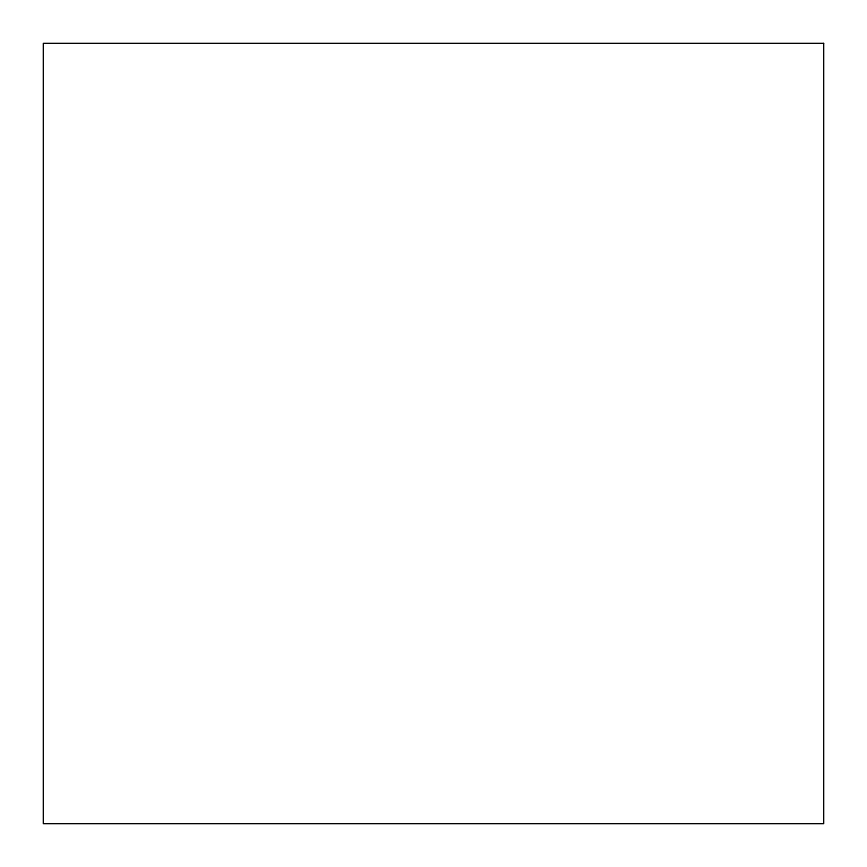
<?xml version="1.0" encoding="UTF-8"?>
<svg xmlns="http://www.w3.org/2000/svg" width="867" height="867" viewBox="0 0 867 867"><rect width="100%" height="100%" fill="white"/><g stroke="black" fill="none" stroke-linecap="round" stroke-linejoin="round"><path stroke-width="1.3" d="M823.65 43.35L43.35 43.35L43.35 823.65L823.65 823.65L823.65 43.35"/></g></svg>
